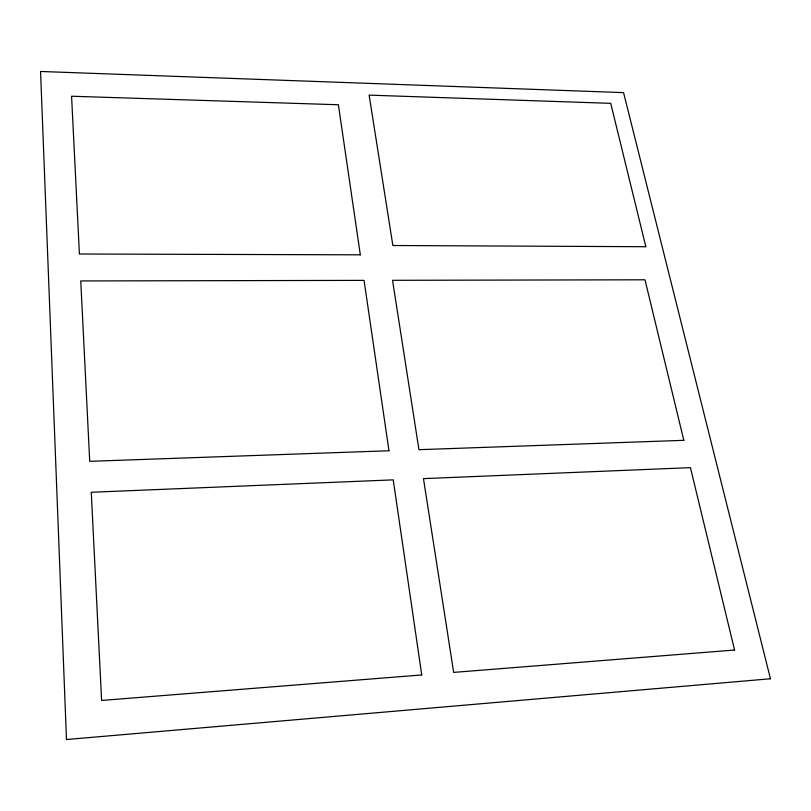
<?xml version="1.0" encoding="UTF-8"?>
<svg xmlns="http://www.w3.org/2000/svg" width="811" height="811" viewBox="0 0 811 811"><rect width="100%" height="100%" fill="white"/><g stroke="black" fill="none" stroke-linecap="round" stroke-linejoin="round"><path stroke-width="1.22" d="M770.45 678.756L66.472 739.531L40.55 71.469L623.558 92.626L770.45 678.756M421.75 674.945L101.608 700.451L91.258 492.267L393.223 479.859L421.75 674.945M734.563 650.027L453.673 672.4L423.464 478.622L690.435 467.653L734.563 650.027M388.976 450.754L89.717 461.327L80.755 280.951L364.058 280.373L388.976 450.754M683.825 440.322L418.952 449.689L392.544 280.312L644.988 279.795L683.825 440.322M360.327 254.826L79.417 254.015L71.571 96.225L338.38 104.751L360.327 254.826M645.84 246.716L392.869 245.51L369.127 95.13L610.724 103.342L645.84 246.716"/></g></svg>
